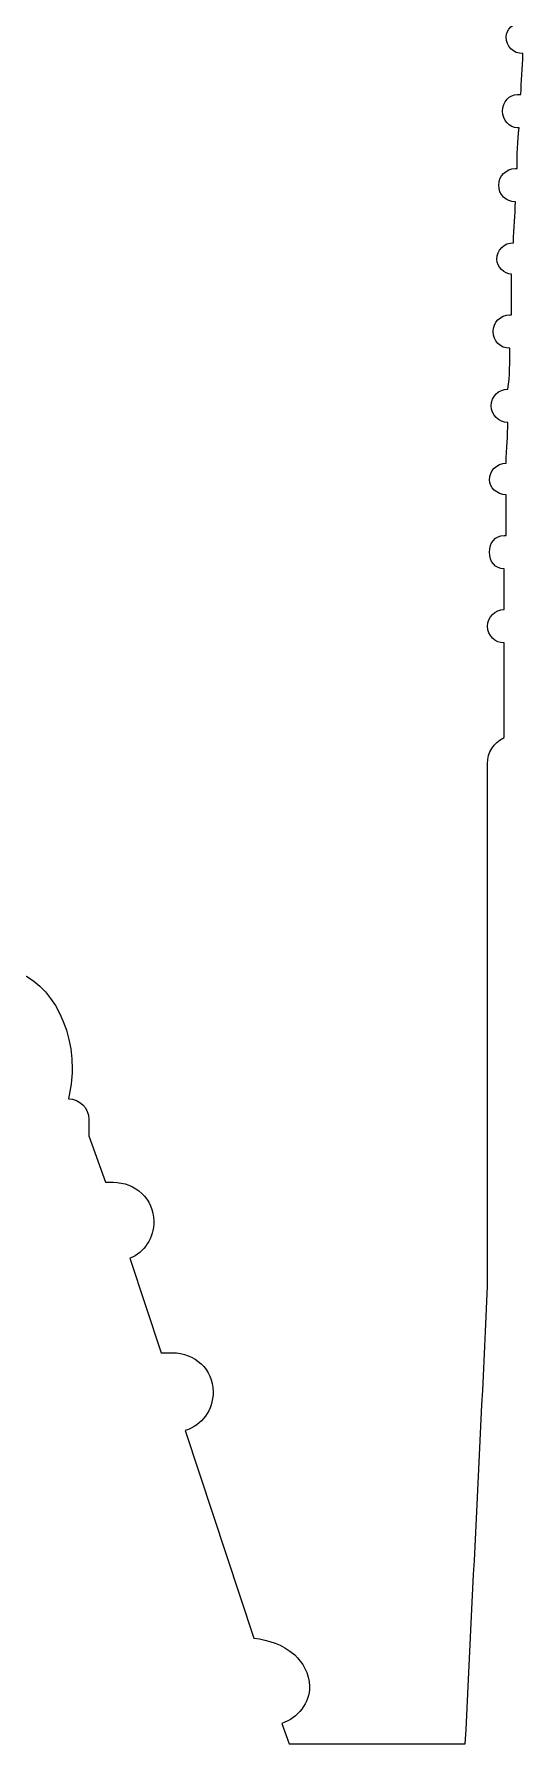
# Model space of a CAD drawing. Extents: x -1462 to 1445, y -1837 to 1335.
# Drawn here: x -1337.4 to -1321.2, y 1139.2 to 1196.2 of the extents above; entities that cross this region are included whole.
import ezdxf

# ---------------------------------------------------------------- set-up
doc = ezdxf.new("R2010")
doc.units = 0
doc.layers.add('Calque_1', color=7, linetype='CONTINUOUS')

msp = doc.modelspace()

# ---------------------------------------------------------------- linework, layer by layer
at = {"layer": 'Calque_1', "color": 1}
for p, q in [((-1321.350766, 1194.165545), (-1321.227363, 1194.165545)), ((-1321.288779, 1193.054207), (-1321.350766, 1193.054207)), ((-1321.412182, 1191.696056), (-1321.350766, 1191.696056)), ((-1321.536209, 1186.819108), (-1321.536209, 1188.17729)), ((-1321.597573, 1186.819108), (-1321.536209, 1186.819108)), ((-1321.721029, 1179.472707), (-1321.721029, 1180.830852)), ((-1321.783016, 1179.472707), (-1321.721029, 1179.472707)), ((-1321.783016, 1177.003218), (-1321.783016, 1178.361364)), ((-1321.783016, 1172.743366), (-1321.783016, 1175.891911)), ((-1322.33867, 1154.469701), (-1322.33867, 1171.878866)), ((-1335.610731, 1160.025737), (-1335.610731, 1159.470068)), ((-1335.610731, 1159.470068), (-1335.055087, 1157.92648)), ((-1335.055087, 1157.92648), (-1334.808291, 1157.92648)), ((-1334.252642, 1155.395627), (-1333.203375, 1152.24705)), ((-1333.203375, 1152.24705), (-1332.833164, 1152.24705)), ((-1332.400914, 1149.654179), (-1330.116936, 1142.739992)), ((-1329.1905, 1139.900282), (-1328.943693, 1139.22122)), ((-1328.943693, 1139.22122), (-1323.079091, 1139.22122))]:
    msp.add_line(p, q, dxfattribs=at)
for points in [[(-1321.721029, 1196.079359), (-1321.721029, 1196.326296), (-1321.474014, 1196.573005), (-1321.165375, 1196.573005)], [(-1321.165375, 1195.52369), (-1321.474014, 1195.52369), (-1321.721029, 1195.77069), (-1321.721029, 1196.079359)], [(-1321.227363, 1194.165545), (-1321.227363, 1194.597701), (-1321.165375, 1195.029796), (-1321.165375, 1195.52369)], [(-1321.84438, 1193.609876), (-1321.84438, 1193.918551), (-1321.597729, 1194.165545), (-1321.350766, 1194.165545)], [(-1321.350766, 1193.054207), (-1321.597729, 1193.054207), (-1321.84438, 1193.301201), (-1321.84438, 1193.609876)], [(-1321.350766, 1191.696056), (-1321.350766, 1192.128213), (-1321.350247, 1192.622081), (-1321.288779, 1193.054207)], [(-1321.967784, 1191.140387), (-1321.967784, 1191.449062), (-1321.720821, 1191.696056), (-1321.412182, 1191.696056)], [(-1321.412182, 1190.584749), (-1321.720821, 1190.584749), (-1321.967784, 1190.831712), (-1321.967784, 1191.140387)], [(-1321.47417, 1189.226573), (-1321.47417, 1189.720467), (-1321.412182, 1190.152593), (-1321.412182, 1190.584749)], [(-1322.029823, 1188.670935), (-1322.029823, 1188.97961), (-1321.78286, 1189.226573), (-1321.47417, 1189.226573)], [(-1321.536209, 1188.17729), (-1321.78312, 1188.17729), (-1322.029823, 1188.423967), (-1322.029823, 1188.670935)], [(-1322.153227, 1186.26347), (-1322.153227, 1186.572145), (-1321.906264, 1186.819108), (-1321.597573, 1186.819108)], [(-1321.597573, 1185.707801), (-1321.906264, 1185.707801), (-1322.153227, 1185.954795), (-1322.153227, 1186.26347)], [(-1321.659613, 1184.349656), (-1321.597573, 1184.781781), (-1321.597573, 1185.275644), (-1321.597573, 1185.707801)], [(-1322.215214, 1183.793986), (-1322.215214, 1184.102656), (-1321.968303, 1184.349656), (-1321.659613, 1184.349656)], [(-1321.659613, 1183.238312), (-1321.968303, 1183.238312), (-1322.215214, 1183.485311), (-1322.215214, 1183.793986)], [(-1321.721029, 1181.880167), (-1321.721029, 1182.374067), (-1321.659613, 1182.806161), (-1321.659613, 1183.238312)], [(-1322.27663, 1181.324498), (-1322.27663, 1181.633173), (-1322.029667, 1181.880167), (-1321.721029, 1181.880167)], [(-1321.721029, 1180.830852), (-1322.029667, 1180.830852), (-1322.27663, 1181.077566), (-1322.27663, 1181.324498)], [(-1322.27663, 1178.917033), (-1322.27663, 1179.225708), (-1322.091655, 1179.472707), (-1321.783016, 1179.472707)], [(-1321.783016, 1178.361364), (-1322.091655, 1178.361364), (-1322.27663, 1178.608363), (-1322.27663, 1178.917033)], [(-1322.33867, 1176.44758), (-1322.33867, 1176.756256), (-1322.091655, 1177.003218), (-1321.783016, 1177.003218)], [(-1321.783016, 1175.891911), (-1322.091655, 1175.891911), (-1322.33867, 1176.138874), (-1322.33867, 1176.44758)], [(-1322.33867, 1171.878866), (-1322.33867, 1172.249248), (-1322.153383, 1172.558141), (-1321.783016, 1172.743366)], [(-1338.574332, 1165.026074), (-1337.277951, 1165.026074), (-1336.166379, 1163.54479), (-1336.166379, 1161.692719)], [(-1336.166379, 1161.692719), (-1336.166379, 1161.384044), (-1336.228055, 1161.013469), (-1336.289793, 1160.704794)], [(-1336.289793, 1160.704794), (-1335.91939, 1160.704794), (-1335.610731, 1160.396156), (-1335.610731, 1160.025737)], [(-1334.808291, 1157.92648), (-1334.06749, 1157.92648), (-1333.450203, 1157.371185), (-1333.450203, 1156.630353)], [(-1333.450203, 1156.630353), (-1333.450203, 1156.074747), (-1333.758769, 1155.580821), (-1334.252642, 1155.395627)], [(-1323.079091, 1139.22122), (-1322.832128, 1144.345261), (-1322.585581, 1149.03699), (-1322.33867, 1154.469701)], [(-1332.833164, 1152.24705), (-1332.09238, 1152.24705), (-1331.475102, 1151.69176), (-1331.475102, 1150.950929)], [(-1331.475102, 1150.950929), (-1331.475102, 1150.333584), (-1331.845313, 1149.839372), (-1332.400914, 1149.654179)], [(-1330.116936, 1142.739992), (-1329.623114, 1142.678285), (-1329.19102, 1142.554772), (-1328.758874, 1142.184354)], [(-1328.758874, 1142.184354), (-1328.511963, 1141.937391), (-1328.264636, 1141.567196), (-1328.264636, 1141.135039)], [(-1328.264636, 1141.135039), (-1328.264636, 1140.579401), (-1328.634899, 1140.085502), (-1329.1905, 1139.900282)]]:
    msp.add_open_spline(points, degree=3, dxfattribs=at)

doc.saveas('drawing.dxf')
